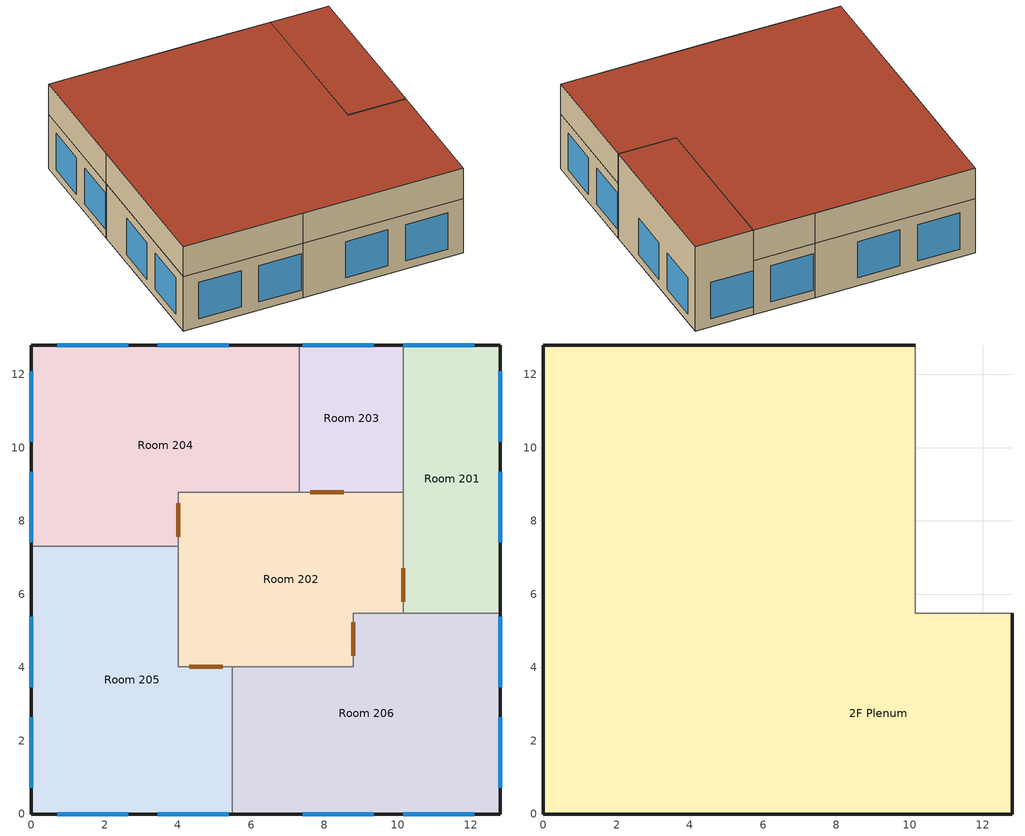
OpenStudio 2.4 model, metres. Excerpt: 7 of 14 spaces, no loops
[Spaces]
Room 206
 floor to 1F Plenum (2F_Floor): 12.8,5.49 12.8,0 5.49,0 5.49,4.01 8.79,4.01 8.79,5.49 z4.06
 wall outside (2FRP_Ext_Wall adj exterior wall insulation): 5.49,0 12.8,0 12.8,5.49 z4.06:6.81
 wall to Room 202 (INT_WALL): 10.16,5.49 8.79,5.49 8.79,4.01 5.49,4.01 z4.06:6.81
 wall to Room 201 (INT_WALL): 12.8,5.49 10.16,5.49 z4.06:6.81
 wall to Room 205 (INT_WALL): 5.49,4.01 5.49,0 z4.06:6.81
 window (Windows_Double): 10.16,0 12.09,0 / 12.8,0.71 12.8,2.64 / 12.8,3.45 12.8,5.38 / 7.42,0 9.35,0 z4.47:6.3
 door inside (Air Wall): 8.79,5.23 8.79,4.32 z4.06:6.5
Room 202
 floor to 1F Plenum (2F_Floor): 10.16,8.79 10.16,5.49 8.79,5.49 8.79,4.01 4.01,4.01 4.01,8.79 z4.06
 wall to Room 205 (INT_WALL): 4.01,7.32 4.01,4.01 5.49,4.01 z4.06:6.81
 wall to Room 203 (INT_WALL): 10.16,8.79 7.32,8.79 z4.06:6.81
 wall to Room 201 (INT_WALL): 10.16,5.49 10.16,8.79 z4.06:6.81
 wall to Room 204 (INT_WALL): 7.32,8.79 4.01,8.79 4.01,7.32 z4.06:6.81
 door inside: 10.16,5.79 10.16,6.71 z4.06:6.5
 door inside (Air Wall): 4.32,4.01 5.23,4.01 / 4.01,8.48 4.01,7.57 / 8.53,8.79 7.62,8.79 z4.06:6.5
Room 201
 floor to Room 101 (SB-U): 12.8,12.8 12.8,5.49 10.16,5.49 10.16,12.8 z4.06
 wall outside (2FRP_Ext_Wall adj exterior wall insulation): 12.8,5.49 12.8,12.8 10.16,12.8 z4.06:8.33
 wall to 2F Plenum (INT_WALL): 10.16,12.8 10.16,5.49 12.8,5.49 z6.81:8.33
 wall to Room 203 (INT_WALL): 10.16,12.8 10.16,8.79 z4.06:6.81
 window (Windows_Double): 12.09,12.8 10.16,12.8 / 12.8,10.16 12.8,12.09 / 12.8,7.42 12.8,9.35 z4.47:6.3
 roof outside (2FRP_Roof adj exterior wall insulation): 12.8,5.49 12.8,12.8 10.16,12.8 10.16,5.49 z8.33
Room 205
 floor to 1F Plenum (2F_Floor): 4.01,7.32 4.01,4.01 5.49,4.01 5.49,0 0,0 0,7.32 z4.06
 wall outside (2FRP_Ext_Wall adj exterior wall insulation): 0,7.32 0,0 5.49,0 z4.06:6.81
 wall to Room 204 (INT_WALL): 4.01,7.32 0,7.32 z4.06:6.81
 window (Windows_Double): 0.71,0 2.64,0 / 3.45,0 5.38,0 / 0,2.64 0,0.71 / 0,5.38 0,3.45 z4.47:6.3
Room 204
 floor to 1F Plenum (2F_Floor): 7.32,12.8 7.32,8.79 4.01,8.79 4.01,7.32 0,7.32 0,12.8 z4.06
 wall outside (Rigid Foam Board In. adj exterior wall insulation): 7.32,12.8 0,12.8 0,7.32 z4.06:6.81
 wall to Room 203 (INT_WALL): 7.32,8.79 7.32,12.8 z4.06:6.81
 window (Windows_Double): 0,12.09 0,10.16 / 2.64,12.8 0.71,12.8 / 0,9.35 0,7.42 / 5.38,12.8 3.45,12.8 z4.47:6.3
Room 203
 floor to 1F Plenum (2F_Floor): 10.16,12.8 10.16,8.79 7.32,8.79 7.32,12.8 z4.06
 wall outside (2FRP_Ext_Wall adj exterior wall insulation): 10.16,12.8 7.32,12.8 z4.06:6.81
 window (Windows_Double): 9.35,12.8 7.42,12.8 z4.47:6.3
2F Plenum
 floor to Room 206 (Drop_Ceiling): 12.8,5.49 12.8,0 5.49,0 5.49,4.01 8.79,4.01 8.79,5.49 z6.81
 floor to Room 204 (Drop_Ceiling): 7.32,12.8 7.32,8.79 4.01,8.79 4.01,7.32 0,7.32 0,12.8 z6.81
 floor to Room 205 (Drop_Ceiling): 4.01,7.32 4.01,4.01 5.49,4.01 5.49,0 0,0 0,7.32 z6.81
 floor to Room 203 (Drop_Ceiling): 10.16,12.8 10.16,8.79 7.32,8.79 7.32,12.8 z6.81
 floor to Room 202 (Drop_Ceiling): 10.16,8.79 10.16,5.49 8.79,5.49 8.79,4.01 4.01,4.01 4.01,8.79 z6.81
 wall outside (2FRP_Ext_Wall adj exterior wall insulation): 0,7.32 0,0 5.49,0 12.8,0 12.8,5.49 / 10.16,12.8 7.32,12.8 z6.81:8.33
 wall outside (Rigid Foam Board In. adj exterior wall insulation): 7.32,12.8 0,12.8 0,7.32 z6.81:8.33
 roof outside (2FRP_Roof adj exterior wall insulation): 12.8,0 12.8,5.49 10.16,5.49 10.16,12.8 0,12.8 0,0 z8.33
[Site]
Oak Ridge_TN_USA Design_Conditions: Latitude {deg}=35.96; Longitude {deg}=-84.29; Time Zone {hr}=-5; Elevation {m}=334; Terrain=Suburbs
[Building]
FRP_RTU: North Axis {deg}=0; Default Construction Set=Default Construction Set 1
[SizingPeriod:DesignDay] Barometric Pressure {Pa}=97376; Sky Clearness=0; Rain Indicator=0; Snow Indicator=0; Day of Month=21; Daylight Saving Time Indicator=0; Humidity Indicating Type=Wetbulb; Dry-Bulb Temperature Range Modifier Type=DefaultMultipliers
Name | Maximum Dry-Bulb Temperature {C} | Daily Dry-Bulb Temperature Range {deltaC} | Humidity Indicating Conditions at Maximum Dry-Bulb | Wind Speed {m/s} | Wind Direction {deg} | Month | Day Type | Solar Model Indicator | ASHRAE Taub | ASHRAE Taud
Oak Ridge Ann Clg 2% Condns DB=>MWB | 31.4 | 10.3 | 22.8 | 3.2 | 260 | 7 | SummerDesignDay | ASHRAETau | 0.455 | 2.134
Oak Ridge Ann Htg 99.6% Condns DB | -8.6 | 0 | -8.6 | 2.5 | 50 | 1 | WinterDesignDay | ASHRAEClearSky
[ClimateZones]
Climate Zone Institution Name 2=CEC; Climate Zone Document Name 2=California Climate Zone Descriptions; Climate Zone Document Year 2=1995
[Site:GroundReflectance]
0.29, 0.29, 0.29, 0.29, 0.29, 0.29, 0.29, 0.29, 0.29, 0.29, 0.29, 0.29
[Site:GroundTemperature:BuildingSurface]
19.939, 19.907, 19.925, 20.167, 21.424, 22.505, 22.726, 22.815, 22.805, 20.837, 20.22, 20.048
[Site:WaterMainsTemperature]
Calculation Method=Correlation; Annual Average Outdoor Air Temperature {C}=14.55; Maximum Difference In Monthly Average Outdoor Air Temperatures {deltaC}=22
[Construction]
INT_WALL: GP01 1/2 GYPSUM, GP01 1/2 GYPSUM
2FRP_Ext_Wall adj exterior wall insulation: ExtWall_FaceBrick, ExtWall_Air, ExtWall_ConcreteBlock, ExtWall_R11_Insulation_R-value -18.8% increase, ExtWall_Gypsum
2F_Floor: 2F FLOOR CONCRETE
SB-U: MAT-SB-U
Windows_Double: Double Pane
Drop_Ceiling: Std AC02
Rigid Foam Board In. adj exterior wall insulation: ExtWall_FaceBrick, ExtWall_Air, ExtWall_ConcreteBlock, ExtWall_R11_Insulation, ExtWall_Gypsum, 2" Polyisorigid Foam Board_R-value -17.9% increase, ExtWall_Gypsum
2FRP_Roof adj exterior wall insulation: Std PW05, Roof Insulation_R-value 22.1% increase, Roof Membrane, Metal Decking
Air Wall: Air Wall Material
Internal Mass construction steel thin: Internal Mass material metal thin
Internal Mass construction steel thick: Internal Mass material metal thick
[Material] Thermal Absorptance=0.9
Name | Roughness | Thickness {m} | Conductivity {W/m-K} | Density {kg/m3} | Specific Heat {J/kg-K} | Solar Absorptance | Visible Absorptance
GP01 1/2 GYPSUM | Smooth | 0.0127 | 0.16 | 800 | 1090 | 0.7 | 0.5
ExtWall_FaceBrick | MediumRough | 0.092075 | 1.31095 | 2082.4 | 920.48 | 0.7 | 0.7
ExtWall_ConcreteBlock | Rough | 0.2032 | 1.311 | 1121.29 | 836.8 | 0.7 | 0.7
ExtWall_R11_Insulation | MediumRough | 0.0889 | 0.077868 | 9.61107 | 836.8 | 0.7 | 0.7
ExtWall_Gypsum | Smooth | 0.015875 | 0.16 | 784.9 | 830 | 0.92 | 0.92
2F FLOOR CONCRETE | MediumRough | 0.1651 | 1.95 | 2240 | 900 | 0.7 | 0.7
Std AC02 | MediumSmooth | 0.0127 | 0.057 | 288 | 1339 | 0.7 | 0.2
Std PW05 | MediumSmooth | 0.0191 | 0.115 | 545 | 1213 | 0.78 | 0.78
Roof Membrane | VeryRough | 0.0095 | 0.16 | 1121.29 | 1460 | 0.7 | 0.7
Metal Decking | MediumSmooth | 0.0015 | 45.006 | 7680 | 418.4 | 0.7 | 0.3
Internal Mass material metal thin | MediumSmooth | 0.0015875 | 45.006 | 7680 | 418.4 | 0.7 | 0.3
Internal Mass material metal thick | MediumSmooth | 0.00635 | 45.006 | 7680 | 418.4 | 0.7 | 0.3
Roof Insulation_R-value 22.1% increase | MediumRough | 0.0930402 | 0.024023 | 265 | 836.8 | 0.7 | 0.7
ExtWall_R11_Insulation_R-value -18.8% increase | MediumRough | 0.0721868 | 0.077868 | 9.61107 | 836.8 | 0.7 | 0.7
2" Polyisorigid Foam Board_R-value -17.9% increase | Rough | 0.0417068 | 0.02605 | 32 | 920 | 0.7 | 0.7
[Material:AirGap]
ExtWall_Air: Thermal Resistance {m2-K/W}=0.156738
[Material:NoMass]
MAT-SB-U: Roughness=Rough; Thermal Resistance {m2-K/W}=0.117407; Thermal Absorptance=0.65; Solar Absorptance=0.65; Visible Absorptance=0.65
[WindowMaterial:SimpleGlazingSystem]
Double Pane: U-Factor {W/m2-K}=1.71438; Solar Heat Gain Coefficient=0.59808; Visible Transmittance=0.65
[DefaultConstructionSet]
Default Construction Set 1: Default Exterior Surface Constructions=Default Surface Constructions 1; Default Interior Surface Constructions=Default Surface Constructions 2; Default Ground Contact Surface Constructions=Default Surface Constructions 3; Default Exterior SubSurface Constructions=Default Sub Surface Constructions 1; Default Interior SubSurface Constructions=Default Sub Surface Constructions 2
[DefaultSurfaceConstructions]
Default Surface Constructions 1; Default Surface Constructions 2; Default Surface Constructions 3
[DefaultSubSurfaceConstructions]
Name | Operable Window Construction | Door Construction
Default Sub Surface Constructions 1
Default Sub Surface Constructions 2 | Air Wall | Air Wall
[Material:AirWall]
Air Wall Material
[ThermalZone] Use Ideal Air Loads=No
Room 206: Thermostat=ThermostatSetpoint:DualSetpoint #1
Room 202: Thermostat=ThermostatSetpoint:DualSetpoint #4
Room 201: 
Room 205: Thermostat=ThermostatSetpoint:DualSetpoint #5
Room 204: Thermostat=ThermostatSetpoint:DualSetpoint #8
2F Plenum: Zone Outside Convection Algorithm=AdaptiveConvectionAlgorithm
Room 203: Thermostat=ThermostatSetpoint:DualSetpoint #9; Multiplier=1
[Sizing:Zone] Zone Cooling Design Supply Air Temperature Input Method=SupplyAirTemperature; Zone Cooling Design Supply Air Temperature {C}=14; Zone Cooling Design Supply Air Temperature Difference {deltaC}=11.11; Zone Heating Design Supply Air Temperature Input Method=SupplyAirTemperature; Zone Heating Design Supply Air Temperature {C}=40; Zone Heating Design Supply Air Temperature Difference {deltaC}=11.11; Zone Cooling Design Supply Air Humidity Ratio {kg-H2O/kg-air}=0.0085; Zone Heating Design Supply Air Humidity Ratio {kg-H2O/kg-air}=0.008; Cooling Design Air Flow Method=DesignDay; Heating Design Air Flow Method=DesignDay; Account for Dedicated Outdoor Air System=No; Dedicated Outdoor Air System Control Strategy=NeutralSupplyAir; Dedicated Outdoor Air Low Setpoint Temperature for Design {C}=autosize; Dedicated Outdoor Air High Setpoint Temperature for Design {C}=autosize
Room 201; 2F Plenum
[Space]
Name | Building Story | Thermal Zone | Design Specification Outdoor Air Object | Part of Total Floor Area
Room 206 | Building Story 3 | Room 206 | ZoneOA Design
Room 202 | Building Story 3 | Room 202 | DesignSpecification:OutdoorAir #8
Room 201 | Building Story 3 | Room 201
Room 205 | Building Story 3 | Room 205 | DesignSpecification:OutdoorAir #2
Room 204 | Building Story 3 | Room 204 | DesignSpecification:OutdoorAir #4
2F Plenum | Building Story 4 | 2F Plenum |  | No
Room 203 | Building Story 3 | Room 203 | DesignSpecification:OutdoorAir #3
[ThermostatSetpoint:DualSetpoint] Heating Setpoint Temperature Schedule=Heating Aug9 and 10 warmup 1 adjusted by 0 F; Cooling Setpoint Temperature Schedule=Cooling Aug9 and 10 warmup 1 adjusted by 0 F
ThermostatSetpoint:DualSetpoint #1; ThermostatSetpoint:DualSetpoint #4; ThermostatSetpoint:DualSetpoint #5; ThermostatSetpoint:DualSetpoint #8; ThermostatSetpoint:DualSetpoint #9
[DesignSpecification:OutdoorAir] Outdoor Air Flow Rate {m3/s}=0; Outdoor Air Flow Rate Fraction Schedule=ALWAYS_OFF
ZoneOA Design; DesignSpecification:OutdoorAir #2; DesignSpecification:OutdoorAir #3; DesignSpecification:OutdoorAir #4; DesignSpecification:OutdoorAir #8
[ElectricEquipment:Definition] Design Level Calculation Method=EquipmentLevel
Name | Design Level {W}
Plug4 Definition; Plug2 Definition | 10
WallHeater_201 Definition | 1000
Plug9 Definition | 70
Plug5 Definition | 7.8
Plug4_1 Definition | 2.6
[ElectricEquipment]
Name | Electric Equipment Definition | Space or SpaceType | Schedule
Plug4 | Plug4 Definition | Room 204 | New_BLDG_EQUIP_SCH_Up
WallHeater_201 | WallHeater_201 Definition | Room 201 | WALL_HEATER
Plug9 | Plug9 Definition | Room 202 | New_BLDG_EQUIP_SCH_Up
Plug5 | Plug5 Definition | Room 206 | New_BLDG_EQUIP_SCH_Up
Plug4_1 | Plug4_1 Definition | Room 203 | New_BLDG_EQUIP_SCH_Up
Plug2 | Plug2 Definition | Room 205 | New_BLDG_EQUIP_SCH_Up
[Lights:Definition] Design Level Calculation Method=Watts/Area; Watts per Space Floor Area {W/m2}=8.13292; Return Air Fraction Calculated from Plenum Temperature=No
General Lighting_4 Definition; General Lighting_7 Definition; General Lighting_5 Definition; General Lighting_2 Definition; General Lighting_4_1 Definition; General Lighting_9 Definition
[Lights] Schedule=BLDG_LIGHT_Upst_SCH; Fraction Replaceable=1
Name | Lights Definition | Space or SpaceType
General Lighting_4 | General Lighting_4 Definition | Room 204
General Lighting_7 | General Lighting_7 Definition | Room 201
General Lighting_5 | General Lighting_5 Definition | Room 206
General Lighting_2 | General Lighting_2 Definition | Room 205
General Lighting_4_1 | General Lighting_4_1 Definition | Room 203
General Lighting_9 | General Lighting_9 Definition | Room 202
[SpaceInfiltration:DesignFlowRate] Constant Term Coefficient=0.606; Temperature Term Coefficient=0.03636; Velocity Term Coefficient=0.1177; Velocity Squared Term Coefficient=0
Name | Schedule | Design Flow Rate Calculation Method | Air Changes per Hour {1/hr} | Space or SpaceType | Flow per Exterior Surface Area {m3/s-m2}
Infiltration | INFIL_SCH | AirChanges/Hour | 0.5
2F Plenum Infiltration | Always On Discrete | Flow/ExteriorWallArea |  | 2F Plenum | 0.0003556
Room 201 Infiltration | Always On Discrete | Flow/ExteriorWallArea |  | Room 201 | 0.0003556
Room 203 Infiltration | Always On Discrete | Flow/ExteriorWallArea |  | Room 203 | 0.0003556
Room 202 Infiltration | Always On Discrete | Flow/ExteriorWallArea |  | Room 202 | 0.0003556
Room 204 Infiltration | Always On Discrete | Flow/ExteriorWallArea |  | Room 204 | 0.0003556
Room 205 Infiltration | Always On Discrete | Flow/ExteriorWallArea |  | Room 205 | 0.0003556
Room 206 Infiltration | Always On Discrete | Flow/ExteriorWallArea |  | Room 206 | 0.0003556
[OtherEquipment:Definition] Design Level Calculation Method=Watts/Area; Fraction Latent=1
Name | Watts per Space Floor Area {W/m2}
206 Occupant Latent Definition; 205 Occupant Latent Definition; 204 Occupant Latent Definition | 2.7133
202 Occupant Latent Definition | 3.155
[OtherEquipment] Schedule=Occupant Latent Schedule
Name | Other Equipment Definition | Space or SpaceType
206 Occupant Latent | 206 Occupant Latent Definition | Room 206
205 Occupant Latent | 205 Occupant Latent Definition | Room 205
202 Occupant Latent | 202 Occupant Latent Definition
204 Occupant Latent | 204 Occupant Latent Definition | Room 204
[InternalMass:Definition] Design Level Calculation Method=SurfaceArea; Surface Area {m2}=0.092903
Name | Construction
Internal Mass Thin 1 sqft | Internal Mass construction steel thin
Internal Mass Thick 1 sqft | Internal Mass construction steel thick
[InternalMass]
Name | Internal Mass Definition | Space or SpaceType | Multiplier
Internal Mass 13 | Internal Mass Thick 1 sqft | Room 201 | 1069.5
Internal Mass 14 | Internal Mass Thin 1 sqft | Room 201 | 24
Internal Mass 15 | Internal Mass Thick 1 sqft | Room 202 | 18.75
Internal Mass 16 | Internal Mass Thin 1 sqft | Room 202 | 18.75
Internal Mass 17 | Internal Mass Thick 1 sqft | Room 203 | 18.75
Internal Mass 18 | Internal Mass Thin 1 sqft | Room 203 | 18.75
Internal Mass 19 | Internal Mass Thick 1 sqft | Room 204 | 18.75
Internal Mass 20 | Internal Mass Thin 1 sqft | Room 204 | 18.75
Internal Mass 21 | Internal Mass Thick 1 sqft | Room 205 | 18.75
Internal Mass 22 | Internal Mass Thin 1 sqft | Room 205 | 18.75
Internal Mass 23 | Internal Mass Thick 1 sqft | Room 206 | 18.75
Internal Mass 24 | Internal Mass Thin 1 sqft | Room 206 | 18.75
Internal Mass 27 | Internal Mass Thick 1 sqft | 2F Plenum | 202.5
Internal Mass 28 | Internal Mass Thin 1 sqft | 2F Plenum | 417
[BuildingStory]
Name | Nominal Z Coordinate {m}
Building Story 3 | 4.064
Building Story 4 | 6.8072
[AirLoopHVAC:ReturnPlenum]
Air Loop HVAC Return Plenum 2: ThermalZone=2F Plenum
[ZoneMixing] Schedule=Always On Continuous; Delta Temperature {deltaC}=0
Name | Zone | Design Flow Rate Calculation Method | Air Changes per Hour {1/hr} | Source Zone | Design Flow Rate {m3/s}
Zone Mixing 3 | Room 201 | AirChanges/Hour | 0 | Room 202
Zone Mixing 4 | Room 202 | AirChanges/Hour | 0 | Room 201
Zone Mixing 13 | Room 202 | Flow/Zone |  | Room 205 | 0.0122833
Zone Mixing 14 | Room 205 | Flow/Zone |  | Room 202 | 0.0122833
Zone Mixing 15 | Room 202 | Flow/Zone |  | Room 204 | 0.0122833
Zone Mixing 16 | Room 204 | Flow/Zone |  | Room 202 | 0.0122833
Zone Mixing 17 | Room 202 | Flow/Zone |  | Room 206 | 0.0122833
Zone Mixing 18 | Room 206 | Flow/Zone |  | Room 202 | 0.0122833
Zone Mixing 19 | Room 202 | Flow/Zone |  | Room 203 | 0.00571291
Zone Mixing 20 | Room 203 | Flow/Zone |  | Room 202 | 0.00571291
[Schedule:Ruleset]
Name | Default Day Schedule | Summer Design Day Schedule | Winter Design Day Schedule
WALL_HEATER | WALL_HEATER Default Schedule | WALL_HEATER Summer Design Day | WALL_HEATER Winter Design Day
Occupant Latent Schedule | Occupant Latent Schedule Default Schedule | Occupant Latent Schedule Summer Design Day | Occupant Latent Schedule Winter Design Day
INFIL_SCH | INFIL_SCH Default Schedule | INFIL_SCH Summer Design Day | INFIL_SCH Winter Design Day
ALWAYS_OFF | ALWAYS_OFF Default Schedule | ALWAYS_OFF Summer Design Day | ALWAYS_OFF Winter Design Day
New_BLDG_EQUIP_SCH_Up | New_BLDG_EQUIP_SCH_Up Default Schedule | New_BLDG_EQUIP_SCH_Up Summer Design Day | New_BLDG_EQUIP_SCH_Up Winter Design Day
BLDG_LIGHT_Upst_SCH | BLDG_LIGHT_Upst_SCH Default Schedule | BLDG_LIGHT_Upst_SCH Summer Design Day | BLDG_LIGHT_Upst_SCH Winter Design Day
Cooling Aug9 and 10 warmup 1 adjusted by 0 F | Schedule Day 759
Heating Aug9 and 10 warmup 1 adjusted by 0 F | Schedule Day 761
[Schedule:Day]
WALL_HEATER Default Schedule; WALL_HEATER Winter Design Day; WALL_HEATER Summer Design Day; ALWAYS_OFF Default Schedule; ALWAYS_OFF Winter Design Day; ALWAYS_OFF Summer Design Day: 24, 0, 0
Occupant Latent Schedule Default Schedule; Occupant Latent Schedule Winter Design Day; Occupant Latent Schedule Summer Design Day: 6, 0, 0, 7, 0, 0.037, 8, 0, 0.07, 12, 0, 0.33, 13, 0, 0.18, 17, 0, 0.33, 18, 0, 0.11, 22, 0, 0.037, 23, 0, 0.02, 24, 0, 0
INFIL_SCH Default Schedule; INFIL_SCH Winter Design Day; INFIL_SCH Summer Design Day: 6, 0, 1, 18, 0, 0.25, 24, 0, 1
New_BLDG_EQUIP_SCH_Up Default Schedule; New_BLDG_EQUIP_SCH_Up Winter Design Day; New_BLDG_EQUIP_SCH_Up Summer Design Day: 1, 0, 0.2, 2, 0, 0.2, 3, 0, 0.2, 10, 0, 0.42, 11, 0, 0.86, 12, 0, 1, 15, 0, 1, 16, 0, 0.88, 17, 0, 1, 18, 0, 1, 19, 0, 1, 20, 0, 1, 21, 0, 0.45, 22, 0, 0.22, 24, 0, 0.22
BLDG_LIGHT_Upst_SCH Default Schedule; BLDG_LIGHT_Upst_SCH Winter Design Day; BLDG_LIGHT_Upst_SCH Summer Design Day: 5, 0, 0.15, 7, 0, 0.15, 8, 0, 0.15, 9, 0, 0.15, 10, 0, 0.15, 11, 0, 0.9, 19, 0, 0.9, 21, 0, 0.55, 22, 0, 0.15, 23, 0, 0.15, 24, 0, 0.15
Schedule Day 759: 6, 0, 31.7, 18, 0, 23.9, 24, 0, 31.7
Schedule Day 760: 24, 0, 32.7
Schedule Day 761: 6, 0, 15, 18, 0, 21.11, 24, 0, 15
Schedule Day 762: 24, 0, 28
[Schedule:Rule] Rule Order=0; Apply Sunday=Yes; Apply Monday=Yes; Apply Tuesday=Yes; Apply Wednesday=Yes; Apply Thursday=Yes; Apply Friday=Yes; Apply Saturday=Yes; Date Specification Type=DateRange; Start Month=8; Start Day=9; End Month=8; End Day=10
Name | Schedule Ruleset | Day Schedule
Schedule Rule 15 | Cooling Aug9 and 10 warmup 1 adjusted by 0 F | Schedule Day 760
Schedule Rule 16 | Heating Aug9 and 10 warmup 1 adjusted by 0 F | Schedule Day 762
[Schedule:Constant] Value=1
Always On Discrete; Always On Continuous
